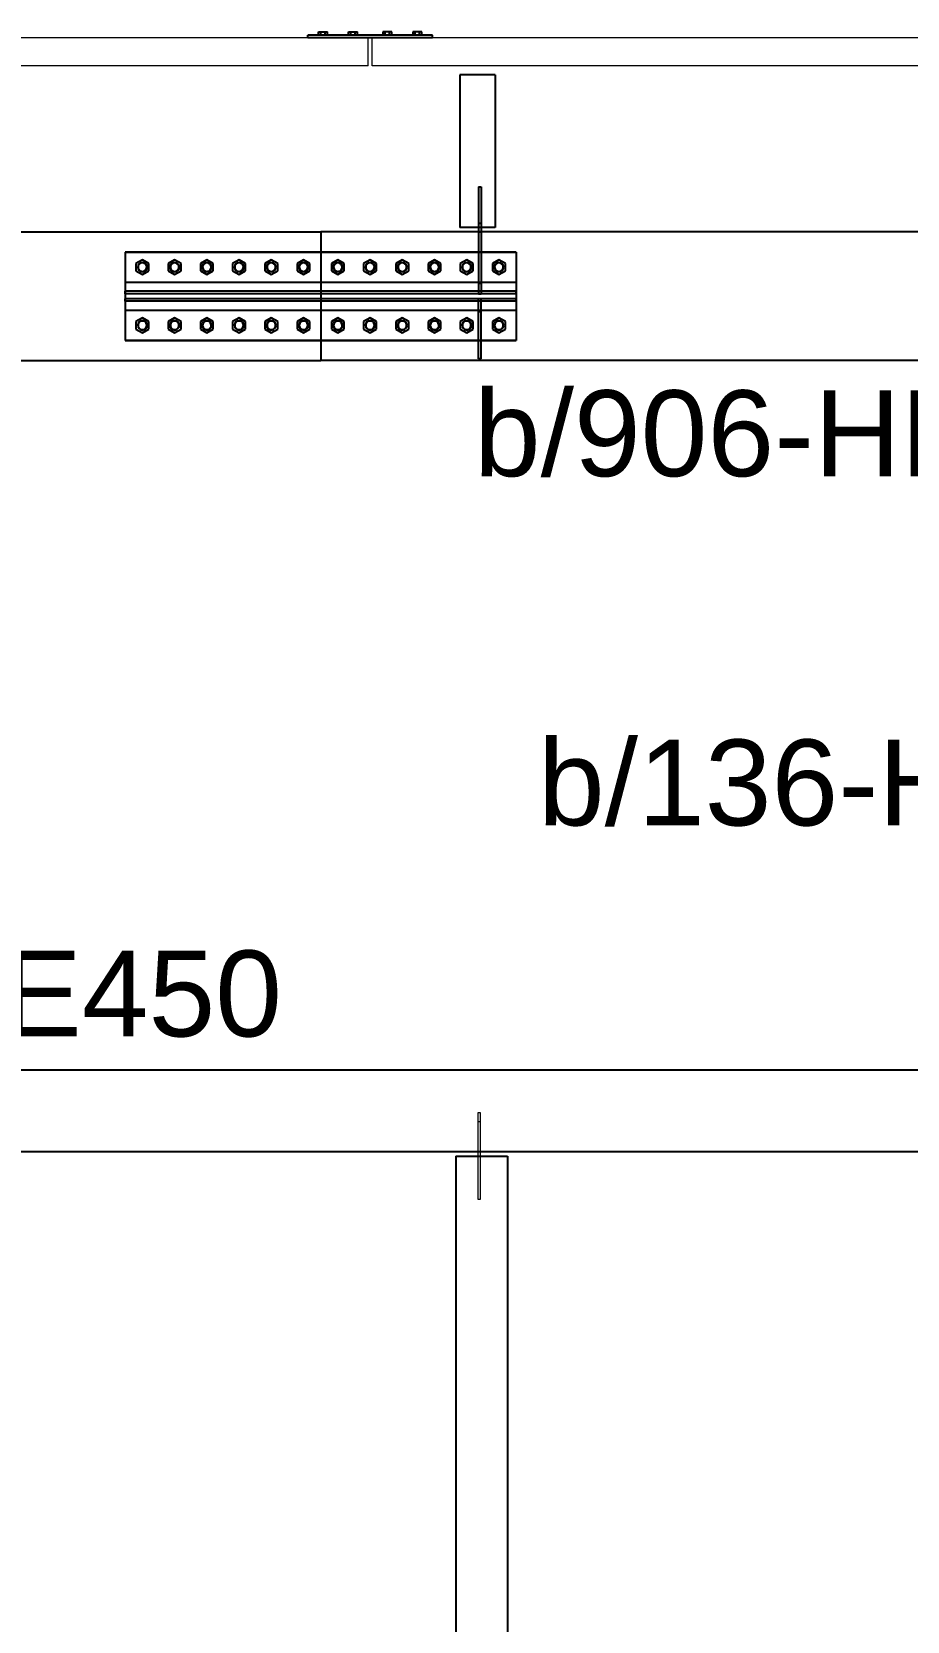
# Model space of a CAD drawing. Header units: millimetres. Extents: x -158 to 97215, y -53820 to 8373.
# Drawn here: x 72561 to 74599, y -29893 to -26192 of the extents above; entities that cross this region are included whole.
import ezdxf
from ezdxf.enums import TextEntityAlignment as Align

# ---------------------------------------------------------------- set-up
doc = ezdxf.new("R2010")
doc.units = ezdxf.units.MM
doc.header["$LTSCALE"] = 0.8
for name, color, linetype, lineweight in [('0-1', 7, 'Continuous', 5), ('E_TEXTO', 3, 'Continuous', 9), ('P-PLATINA', 6, 'Continuous', 15)]:
    doc.layers.add(name, color=color, linetype=linetype, lineweight=lineweight)
doc.layers.add('VIGAS', color=8, linetype='Continuous')
doc.styles.add('VERDANA', font='arial.ttf')

msp = doc.modelspace()

# ---------------------------------------------------------------- linework, layer by layer
at = {"color": 1, "linetype": 'Continuous'}
for centre, radius, start, end in [((72818.3, -26740.1), 11, 360, 180), ((72818.3, -26740.1), 11, 180, 360), ((72818.3, -26740.1), 10, 120, 300), ((72818.3, -26740.1), 10, 300, 120), ((72893.3, -26740.1), 11, 360, 180), ((72893.3, -26740.1), 11, 180, 360), ((72893.3, -26740.1), 10, 120, 300), ((72893.3, -26740.1), 10, 300, 120), ((72968.3, -26740.1), 11, 360, 180), ((72968.3, -26740.1), 11, 180, 360), ((72968.3, -26740.1), 10, 120, 300), ((72968.3, -26740.1), 10, 300, 120), ((73043.3, -26740.1), 11, 360, 180), ((73043.3, -26740.1), 11, 180, 360), ((73043.3, -26740.1), 10, 120, 300), ((73043.3, -26740.1), 10, 300, 120), ((73118.3, -26740.1), 11, 360, 180), ((73118.3, -26740.1), 11, 180, 360), ((73118.3, -26740.1), 10, 120, 300), ((73118.3, -26740.1), 10, 300, 120), ((73193.3, -26740.1), 11, 360, 180), ((73193.3, -26740.1), 11, 180, 360), ((73193.3, -26740.1), 10, 120, 300), ((73193.3, -26740.1), 10, 300, 120), ((73273.3, -26740.1), 11, 360, 180), ((73273.3, -26740.1), 11, 180, 360), ((73273.3, -26740.1), 10, 120, 300), ((73273.3, -26740.1), 10, 300, 120), ((73348.3, -26740.1), 11, 360, 180), ((73348.3, -26740.1), 11, 180, 360), ((73348.3, -26740.1), 10, 120, 300), ((73348.3, -26740.1), 10, 300, 120), ((73423.3, -26740.1), 11, 360, 180), ((73423.3, -26740.1), 11, 180, 360), ((73423.3, -26740.1), 10, 120, 300), ((73423.3, -26740.1), 10, 300, 120), ((73498.3, -26740.1), 11, 360, 180), ((73498.3, -26740.1), 11, 180, 360), ((73498.3, -26740.1), 10, 120, 300), ((73498.3, -26740.1), 10, 300, 120), ((73573.3, -26740.1), 11, 360, 180), ((73573.3, -26740.1), 11, 180, 360), ((73573.3, -26740.1), 10, 120, 300), ((73573.3, -26740.1), 10, 300, 120), ((73648.3, -26740.1), 11, 360, 180), ((73648.3, -26740.1), 11, 180, 360), ((73648.3, -26740.1), 10, 120, 300), ((73648.3, -26740.1), 10, 300, 120), ((72818.3, -26875.6), 11, 360, 180), ((72893.3, -26875.6), 11, 360, 180), ((72968.3, -26875.6), 11, 360, 180), ((73043.3, -26875.6), 11, 360, 180), ((73118.3, -26875.6), 11, 360, 180), ((73193.3, -26875.6), 11, 360, 180), ((73273.3, -26875.6), 11, 360, 180), ((73348.3, -26875.6), 11, 360, 180), ((73423.3, -26875.6), 11, 360, 180), ((73498.3, -26875.6), 11, 360, 180), ((73573.3, -26875.6), 11, 360, 180), ((73648.3, -26875.6), 11, 360, 180), ((72818.3, -26875.6), 11, 180, 360), ((72818.3, -26875.6), 10, 120, 300), ((72818.3, -26875.6), 10, 300, 120), ((72893.3, -26875.6), 11, 180, 360), ((72893.3, -26875.6), 10, 120, 300), ((72893.3, -26875.6), 10, 300, 120), ((72968.3, -26875.6), 11, 180, 360), ((72968.3, -26875.6), 10, 120, 300), ((72968.3, -26875.6), 10, 300, 120), ((73043.3, -26875.6), 11, 180, 360), ((73043.3, -26875.6), 10, 120, 300), ((73043.3, -26875.6), 10, 300, 120), ((73118.3, -26875.6), 11, 180, 360), ((73118.3, -26875.6), 10, 120, 300), ((73118.3, -26875.6), 10, 300, 120), ((73193.3, -26875.6), 11, 180, 360), ((73193.3, -26875.6), 10, 120, 300), ((73193.3, -26875.6), 10, 300, 120), ((73273.3, -26875.6), 11, 180, 360), ((73273.3, -26875.6), 10, 120, 300), ((73273.3, -26875.6), 10, 300, 120), ((73348.3, -26875.6), 11, 180, 360), ((73348.3, -26875.6), 10, 120, 300), ((73348.3, -26875.6), 10, 300, 120), ((73423.3, -26875.6), 11, 180, 360), ((73423.3, -26875.6), 10, 120, 300), ((73423.3, -26875.6), 10, 300, 120), ((73498.3, -26875.6), 11, 180, 360), ((73498.3, -26875.6), 10, 120, 300), ((73498.3, -26875.6), 10, 300, 120), ((73573.3, -26875.6), 11, 180, 360), ((73573.3, -26875.6), 10, 120, 300), ((73573.3, -26875.6), 10, 300, 120), ((73648.3, -26875.6), 11, 180, 360), ((73648.3, -26875.6), 10, 120, 300), ((73648.3, -26875.6), 10, 300, 120)]:
    msp.add_arc(centre, radius, start, end, dxfattribs=at)
at = {"layer": '0-1', "color": 8}
for p, q in [((73343.5, -26206.2), (61353.5, -26206.2)), ((73343.5, -26271.2), (73343.5, -26206.2)), ((75583.3, -26206.2), (73353.5, -26206.2)), ((73353.5, -26271.2), (73353.5, -26206.2)), ((73343.5, -26271.2), (61353.5, -26271.2)), ((75583.3, -26271.2), (73353.5, -26271.2))]:
    msp.add_line(p, q, dxfattribs=at)
at = {"layer": 'P-PLATINA'}
msp.add_line((73599.2, -28729.4), (73605.2, -28729.4), dxfattribs=at)
msp.add_lwpolyline([(73605.2, -28809.7), (73605.2, -28799.7), (73605.2, -28709.4), (73599.2, -28709.4), (73599.2, -28799.7), (73599.2, -28809.7), (73599.2, -28909.7), (73605.2, -28909.7)], close=True, dxfattribs=at)
at = {"layer": 'VIGAS'}
for p, q in [((73228.1, -26200.2), (73228.1, -26192.2)), ((73228.1, -26192.2), (73248.8, -26192.2)), ((73233.3, -26200.2), (73233.3, -26192.2)), ((73243.6, -26200.2), (73243.6, -26192.2)), ((73248.8, -26200.2), (73248.8, -26192.2)), ((73298.1, -26200.2), (73298.1, -26192.2)), ((73298.1, -26192.2), (73318.8, -26192.2)), ((73303.3, -26200.2), (73303.3, -26192.2)), ((73313.6, -26200.2), (73313.6, -26192.2)), ((73318.8, -26200.2), (73318.8, -26192.2)), ((73398.8, -26192.2), (73378.1, -26192.2)), ((73378.1, -26192.2), (73378.1, -26200.2)), ((73383.3, -26200.2), (73383.3, -26192.2)), ((73393.6, -26200.2), (73393.6, -26192.2)), ((73398.8, -26200.2), (73398.8, -26192.2)), ((73468.8, -26192.2), (73448.1, -26192.2)), ((73448.1, -26192.2), (73448.1, -26200.2)), ((73453.3, -26200.2), (73453.3, -26192.2)), ((73463.6, -26200.2), (73463.6, -26192.2)), ((73468.8, -26200.2), (73468.8, -26192.2)), ((73493.5, -26200.2), (73203.5, -26200.2)), ((73203.5, -26206.2), (73203.5, -26200.2)), ((73343.5, -26206.2), (73203.5, -26206.2)), ((73353.5, -26206.2), (73343.5, -26206.2)), ((73493.5, -26206.2), (73353.5, -26206.2)), ((73493.5, -26206.2), (73493.5, -26200.2)), ((73639.5, -26292.1), (73557.5, -26292.1)), ((73557.5, -26292.1), (73557.5, -26647.9)), ((73639.5, -26292.1), (73639.5, -26647.9)), ((73601, -26552.9), (73601, -26647.9)), ((73601, -26552.9), (73607, -26552.9)), ((73607, -26552.9), (73607, -26647.9)), ((73601, -26637.9), (73607, -26637.9)), ((61233.3, -26657.8), (73233.3, -26657.9)), ((73233.3, -26657.9), (73233.3, -26705.1)), ((73233.3, -26657.9), (73233.3, -26705.1)), ((75428.3, -26657.9), (73233.3, -26657.9)), ((73639.5, -26647.9), (73557.5, -26647.9)), ((73601, -26647.9), (73601, -26657.9)), ((73601, -26657.9), (73601, -26802.1)), ((73601, -26657.9), (73607, -26657.9)), ((73607, -26647.9), (73607, -26657.9)), ((73607, -26657.9), (73607, -26802.1)), ((73688.3, -26705.1), (72778.3, -26705.1)), ((72778.3, -26705.1), (72778.3, -26910.6)), ((73688.3, -26705.1), (72778.3, -26705.1)), ((72778.3, -26705.1), (72778.3, -26910.6)), ((72778.3, -26705.1), (72778.3, -26775.1)), ((72778.3, -26705.1), (73688.3, -26705.1)), ((72778.3, -26705.1), (72778.3, -26775.1)), ((72778.3, -26705.1), (73688.3, -26705.1)), ((73233.3, -26705.1), (73233.3, -26910.6)), ((73233.3, -26705.1), (73233.3, -26910.6)), ((73688.3, -26705.1), (73688.3, -26910.6)), ((73688.3, -26705.1), (73688.3, -26910.6)), ((73688.3, -26705.1), (73688.3, -26775.1)), ((73688.3, -26705.1), (73688.3, -26775.1)), ((72818.3, -26722.8), (72803.3, -26731.4)), ((72803.3, -26731.4), (72803.3, -26748.8)), ((72803.3, -26748.8), (72818.3, -26757.4)), ((72833.3, -26731.4), (72818.3, -26722.8)), ((72818.3, -26757.4), (72833.3, -26748.8)), ((72833.3, -26748.8), (72833.3, -26731.4)), ((72893.3, -26722.8), (72878.3, -26731.4)), ((72878.3, -26731.4), (72878.3, -26748.8)), ((72878.3, -26748.8), (72893.3, -26757.4)), ((72908.3, -26731.4), (72893.3, -26722.8)), ((72893.3, -26757.4), (72908.3, -26748.8)), ((72908.3, -26748.8), (72908.3, -26731.4)), ((72968.3, -26722.8), (72953.3, -26731.4)), ((72953.3, -26731.4), (72953.3, -26748.8)), ((72953.3, -26748.8), (72968.3, -26757.4)), ((72983.3, -26731.4), (72968.3, -26722.8)), ((72968.3, -26757.4), (72983.3, -26748.8)), ((72983.3, -26748.8), (72983.3, -26731.4)), ((73043.3, -26722.8), (73028.3, -26731.4)), ((73028.3, -26731.4), (73028.3, -26748.8)), ((73028.3, -26748.8), (73043.3, -26757.4)), ((73058.3, -26731.4), (73043.3, -26722.8)), ((73043.3, -26757.4), (73058.3, -26748.8)), ((73058.3, -26748.8), (73058.3, -26731.4)), ((73118.3, -26722.8), (73103.3, -26731.4)), ((73103.3, -26731.4), (73103.3, -26748.8)), ((73103.3, -26748.8), (73118.3, -26757.4)), ((73133.3, -26731.4), (73118.3, -26722.8)), ((73118.3, -26757.4), (73133.3, -26748.8)), ((73133.3, -26748.8), (73133.3, -26731.4)), ((73193.3, -26722.8), (73178.3, -26731.4)), ((73178.3, -26731.4), (73178.3, -26748.8)), ((73178.3, -26748.8), (73193.3, -26757.4)), ((73208.3, -26731.4), (73193.3, -26722.8)), ((73193.3, -26757.4), (73208.3, -26748.8)), ((73208.3, -26748.8), (73208.3, -26731.4)), ((73273.3, -26722.8), (73258.3, -26731.4)), ((73258.3, -26731.4), (73258.3, -26748.8)), ((73258.3, -26748.8), (73273.3, -26757.4)), ((73288.3, -26731.4), (73273.3, -26722.8)), ((73273.3, -26757.4), (73288.3, -26748.8)), ((73288.3, -26748.8), (73288.3, -26731.4)), ((73348.3, -26722.8), (73333.3, -26731.4)), ((73333.3, -26731.4), (73333.3, -26748.8)), ((73333.3, -26748.8), (73348.3, -26757.4)), ((73363.3, -26731.4), (73348.3, -26722.8)), ((73348.3, -26757.4), (73363.3, -26748.8)), ((73363.3, -26748.8), (73363.3, -26731.4)), ((73423.3, -26722.8), (73408.3, -26731.4)), ((73408.3, -26731.4), (73408.3, -26748.8)), ((73408.3, -26748.8), (73423.3, -26757.4)), ((73438.3, -26731.4), (73423.3, -26722.8)), ((73423.3, -26757.4), (73438.3, -26748.8)), ((73438.3, -26748.8), (73438.3, -26731.4)), ((73498.3, -26722.8), (73483.3, -26731.4)), ((73483.3, -26731.4), (73483.3, -26748.8)), ((73483.3, -26748.8), (73498.3, -26757.4)), ((73513.3, -26731.4), (73498.3, -26722.8)), ((73498.3, -26757.4), (73513.3, -26748.8)), ((73513.3, -26748.8), (73513.3, -26731.4)), ((73573.3, -26722.8), (73558.3, -26731.4)), ((73558.3, -26731.4), (73558.3, -26748.8)), ((73558.3, -26748.8), (73573.3, -26757.4)), ((73588.3, -26731.4), (73573.3, -26722.8)), ((73573.3, -26757.4), (73588.3, -26748.8)), ((73588.3, -26748.8), (73588.3, -26731.4)), ((73648.3, -26722.8), (73633.3, -26731.4)), ((73633.3, -26731.4), (73633.3, -26748.8)), ((73633.3, -26748.8), (73648.3, -26757.4)), ((73663.3, -26731.4), (73648.3, -26722.8)), ((73648.3, -26757.4), (73663.3, -26748.8)), ((73663.3, -26748.8), (73663.3, -26731.4)), ((72778.3, -26775.1), (73688.3, -26775.1)), ((72778.3, -26775.1), (73688.3, -26775.1)), ((73601, -26777.1), (73607, -26777.1)), ((73688.3, -26796.1), (72778.3, -26796.1)), ((72778.3, -26802.1), (72778.3, -26796.1)), ((73688.3, -26802.1), (72778.3, -26802.1)), ((73688.3, -26813.6), (72778.3, -26813.6)), ((72778.3, -26819.6), (72778.3, -26813.6)), ((73688.3, -26819.6), (72778.3, -26819.6)), ((73601, -26802.1), (73607, -26802.1)), ((73607, -26813.6), (73601, -26813.6)), ((73601, -26953.6), (73601, -26813.6)), ((73607, -26953.6), (73607, -26813.6)), ((73688.3, -26802.1), (73688.3, -26796.1)), ((73688.3, -26819.6), (73688.3, -26813.6)), ((72778.3, -26840.6), (72778.3, -26910.6)), ((72778.3, -26840.6), (73688.3, -26840.6)), ((72778.3, -26840.6), (72778.3, -26910.6)), ((72778.3, -26840.6), (73688.3, -26840.6)), ((72818.3, -26858.3), (72803.3, -26866.9)), ((72833.3, -26866.9), (72818.3, -26858.3)), ((72893.3, -26858.3), (72878.3, -26866.9)), ((72908.3, -26866.9), (72893.3, -26858.3)), ((72968.3, -26858.3), (72953.3, -26866.9)), ((72983.3, -26866.9), (72968.3, -26858.3)), ((73043.3, -26858.3), (73028.3, -26866.9)), ((73058.3, -26866.9), (73043.3, -26858.3)), ((73118.3, -26858.3), (73103.3, -26866.9)), ((73133.3, -26866.9), (73118.3, -26858.3)), ((73193.3, -26858.3), (73178.3, -26866.9)), ((73208.3, -26866.9), (73193.3, -26858.3)), ((73273.3, -26858.3), (73258.3, -26866.9)), ((73288.3, -26866.9), (73273.3, -26858.3)), ((73348.3, -26858.3), (73333.3, -26866.9)), ((73363.3, -26866.9), (73348.3, -26858.3)), ((73423.3, -26858.3), (73408.3, -26866.9)), ((73438.3, -26866.9), (73423.3, -26858.3)), ((73498.3, -26858.3), (73483.3, -26866.9)), ((73513.3, -26866.9), (73498.3, -26858.3)), ((73573.3, -26858.3), (73558.3, -26866.9)), ((73588.3, -26866.9), (73573.3, -26858.3)), ((73601, -26843.6), (73607, -26843.6)), ((73648.3, -26858.3), (73633.3, -26866.9)), ((73663.3, -26866.9), (73648.3, -26858.3)), ((73688.3, -26840.6), (73688.3, -26910.6)), ((73688.3, -26840.6), (73688.3, -26910.6)), ((72803.3, -26866.9), (72803.3, -26884.3)), ((72803.3, -26884.3), (72818.3, -26892.9)), ((72818.3, -26892.9), (72833.3, -26884.3)), ((72833.3, -26884.3), (72833.3, -26866.9)), ((72878.3, -26866.9), (72878.3, -26884.3)), ((72878.3, -26884.3), (72893.3, -26892.9)), ((72893.3, -26892.9), (72908.3, -26884.3)), ((72908.3, -26884.3), (72908.3, -26866.9)), ((72953.3, -26866.9), (72953.3, -26884.3)), ((72953.3, -26884.3), (72968.3, -26892.9)), ((72968.3, -26892.9), (72983.3, -26884.3)), ((72983.3, -26884.3), (72983.3, -26866.9)), ((73028.3, -26866.9), (73028.3, -26884.3)), ((73028.3, -26884.3), (73043.3, -26892.9)), ((73043.3, -26892.9), (73058.3, -26884.3)), ((73058.3, -26884.3), (73058.3, -26866.9)), ((73103.3, -26866.9), (73103.3, -26884.3)), ((73103.3, -26884.3), (73118.3, -26892.9)), ((73118.3, -26892.9), (73133.3, -26884.3)), ((73133.3, -26884.3), (73133.3, -26866.9)), ((73178.3, -26866.9), (73178.3, -26884.3)), ((73178.3, -26884.3), (73193.3, -26892.9)), ((73193.3, -26892.9), (73208.3, -26884.3)), ((73208.3, -26884.3), (73208.3, -26866.9)), ((73258.3, -26866.9), (73258.3, -26884.3)), ((73258.3, -26884.3), (73273.3, -26892.9)), ((73273.3, -26892.9), (73288.3, -26884.3)), ((73288.3, -26884.3), (73288.3, -26866.9)), ((73333.3, -26866.9), (73333.3, -26884.3)), ((73333.3, -26884.3), (73348.3, -26892.9)), ((73348.3, -26892.9), (73363.3, -26884.3)), ((73363.3, -26884.3), (73363.3, -26866.9)), ((73408.3, -26866.9), (73408.3, -26884.3)), ((73408.3, -26884.3), (73423.3, -26892.9)), ((73423.3, -26892.9), (73438.3, -26884.3)), ((73438.3, -26884.3), (73438.3, -26866.9)), ((73483.3, -26866.9), (73483.3, -26884.3)), ((73483.3, -26884.3), (73498.3, -26892.9)), ((73498.3, -26892.9), (73513.3, -26884.3)), ((73513.3, -26884.3), (73513.3, -26866.9)), ((73558.3, -26866.9), (73558.3, -26884.3)), ((73558.3, -26884.3), (73573.3, -26892.9)), ((73573.3, -26892.9), (73588.3, -26884.3)), ((73588.3, -26884.3), (73588.3, -26866.9)), ((73633.3, -26866.9), (73633.3, -26884.3)), ((73633.3, -26884.3), (73648.3, -26892.9)), ((73648.3, -26892.9), (73663.3, -26884.3)), ((73663.3, -26884.3), (73663.3, -26866.9)), ((73688.3, -26910.6), (72778.3, -26910.6)), ((72778.3, -26910.6), (73688.3, -26910.6)), ((73688.3, -26910.6), (72778.3, -26910.6)), ((72778.3, -26910.6), (73688.3, -26910.6)), ((73233.3, -26910.6), (73233.3, -26957.9)), ((73233.3, -26910.6), (73233.3, -26957.9)), ((61233.3, -26957.8), (73233.3, -26957.9)), ((75428.3, -26957.9), (73233.3, -26957.9)), ((73607, -26953.6), (73601, -26953.6)), ((75060.8, -28609.7), (67905.8, -28609.7)), ((75060.8, -28799.7), (67905.8, -28799.7)), ((73548.3, -28809.7), (73668.3, -28809.7)), ((73548.3, -28809.7), (73548.3, -33074.6)), ((73668.3, -28809.7), (73668.3, -33074.6))]:
    msp.add_line(p, q, dxfattribs=at)

# ---------------------------------------------------------------- texts
at = {"layer": 'E_TEXTO', "style": 'VERDANA'}
for s, p in [('b/906-HEA450', (74506.3, -27227)), ('b/136-HEA450', (74655.4, -28040)), ('b/109-IPE450', (72288.9, -28531.2))]:
    msp.add_text(s, height=200, dxfattribs=at).set_placement(p, align=Align.CENTER)

doc.saveas('drawing.dxf')
